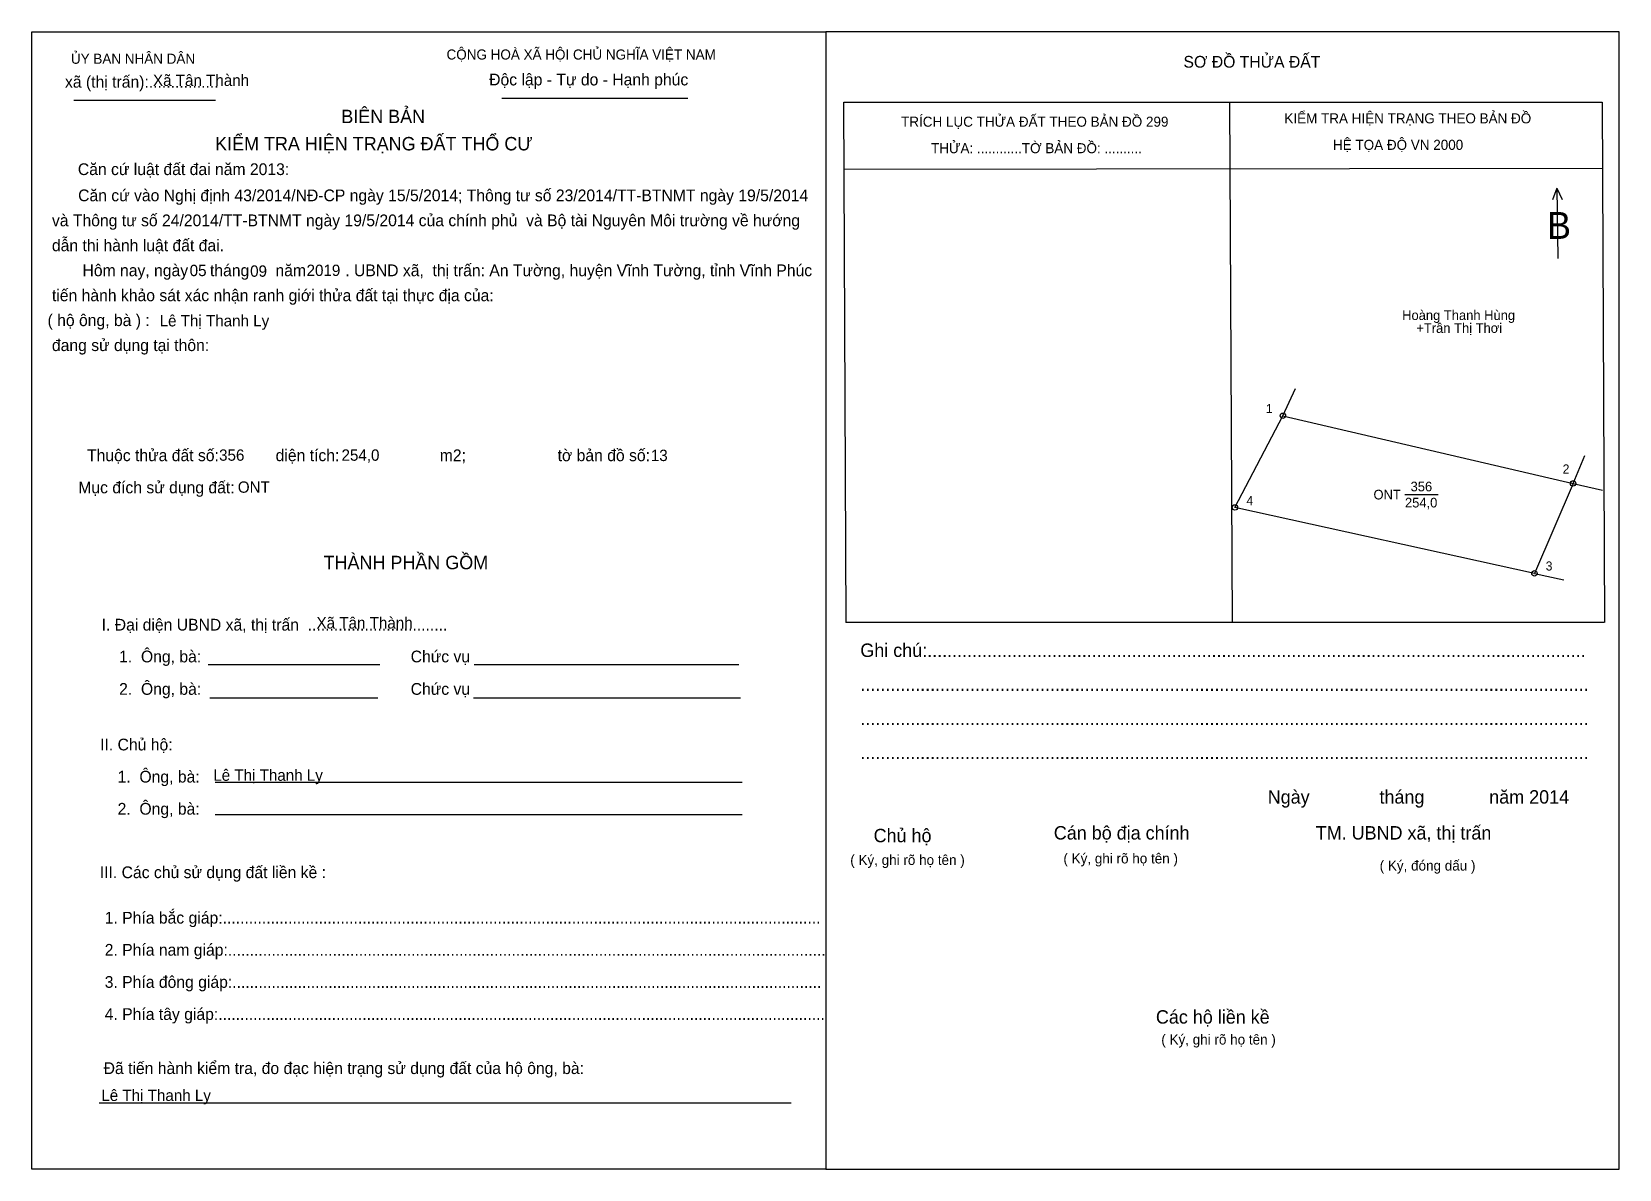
# Model space of a CAD drawing. Extents: x 540482 to 540629, y 1835196 to 1835301.
import ezdxf

# ---------------------------------------------------------------- set-up
doc = ezdxf.new("R2010")
doc.units = 0
for name, color, linetype in [('bbhtNoiDung', 7, 'Continuous'), ('bbhtTemplate', 7, 'Continuous'), ('CanhThua', 7, 'Continuous'), ('MocDinhThua', 7, 'Continuous'), ('NhanDiaChinhThua', 7, 'Continuous'), ('NhanTuCan', 7, 'Continuous'), ('RauThua', 7, 'Continuous'), ('SoHieuDinhThua', 7, 'Continuous')]:
    doc.layers.add(name, color=color, linetype=linetype)

msp = doc.modelspace()

# ---------------------------------------------------------------- linework, layer by layer
at = {"layer": 'bbhtTemplate'}
for p, q in [((540486.27, 1835295.14), (540499.37, 1835295.14)), ((540525.86, 1835295.32), (540543.06, 1835295.32)), ((540593.14, 1835294.97), (540593.39, 1835246.84)), ((540557.49, 1835288.78), (540627.6, 1835288.85)), ((540623.41, 1835287), (540622.99, 1835285.92)), ((540623.41, 1835287), (540623.9, 1835285.95)), ((540623.41, 1835287), (540623.48, 1835280.5)), ((540498.71, 1835242.97), (540514.58, 1835242.97)), ((540523.28, 1835242.97), (540547.78, 1835242.97)), ((540498.85, 1835239.89), (540514.4, 1835239.89)), ((540523.24, 1835239.89), (540547.92, 1835239.89)), ((540499.34, 1835232.1), (540548.09, 1835232.1)), ((540499.34, 1835229.09), (540548.09, 1835229.09)), ((540488.61, 1835202.46), (540552.6, 1835202.46))]:
    msp.add_line(p, q, dxfattribs=at)
for points in [[(540482.39, 1835196.31), (540482.39, 1835301.47), (540555.81, 1835301.47), (540555.81, 1835196.31)], [(540629.17, 1835196.31), (540629.17, 1835301.47), (540555.81, 1835301.47), (540555.81, 1835196.31)]]:
    msp.add_lwpolyline(points, close=True, dxfattribs=at)
for points in [[(540557.7, 1835246.84), (540557.49, 1835294.97), (540627.6, 1835294.97), (540627.81, 1835246.84)], [(540627.77, 1835246.84), (540557.67, 1835246.84)]]:
    msp.add_lwpolyline(points, dxfattribs=at)
at = {"layer": 'CanhThua'}
for p, q in [((540593.64, 1835257.49), (540598.07, 1835265.97)), ((540598.07, 1835265.97), (540624.91, 1835259.71)), ((540624.91, 1835259.71), (540621.33, 1835251.4)), ((540621.33, 1835251.4), (540593.64, 1835257.49))]:
    msp.add_line(p, q, dxfattribs=at)
at = {"layer": 'MocDinhThua'}
for centre in [(540598.07, 1835265.97), (540624.91, 1835259.71), (540593.64, 1835257.49), (540621.33, 1835251.4)]:
    msp.add_circle(centre, 0.25, dxfattribs=at)
at = {"layer": 'NhanDiaChinhThua'}
msp.add_line((540609.36, 1835258.68), (540612.43, 1835258.68), dxfattribs=at)
at = {"layer": 'RauThua'}
for p, q in [((540598.07, 1835265.97), (540599.24, 1835268.5)), ((540624.91, 1835259.71), (540626, 1835262.28)), ((540624.91, 1835259.71), (540627.63, 1835259.09)), ((540621.33, 1835251.4), (540624.06, 1835250.8))]:
    msp.add_line(p, q, dxfattribs=at)

# ---------------------------------------------------------------- texts
at = {"layer": 'bbhtNoiDung'}
for s, height, p in [('Xã Tân Thành', 1.0485, (540493.6, 1835296.46)), ('05', 1.048, (540496.99, 1835278.88)), ('09', 1.048, (540502.58, 1835278.82)), ('2019', 1.048, (540507.8, 1835278.89)), ('Lê Thị Thanh Ly', 1.0485, (540494.21, 1835274.23)), ('356', 1.048, (540499.71, 1835261.81)), ('254,0', 1.048, (540511.03, 1835261.81)), ('13', 1.048, (540539.63, 1835261.78)), ('ONT', 1.048, (540501.44, 1835258.85)), ('Xã Tân Thành', 1.0485, (540508.72, 1835246.3)), ('Lê Thị Thanh Ly', 1.0485, (540499.17, 1835232.22)), ('Lê Thị Thanh Ly', 1.0485, (540488.82, 1835202.62))]:
    msp.add_text(s, height=height, dxfattribs=at).set_placement(p)
at = {"layer": 'bbhtTemplate'}
for s, height, p in [('CỘNG HOÀ XÃ HỘI CHỦ NGHĨA VIỆT NAM', 0.931, (540520.74, 1835298.9)), ('ỦY BAN NHÂN DÂN', 0.931, (540486.01, 1835298.51)), ('SƠ ĐỒ THỬA ĐẤT', 1.0862, (540588.88, 1835298.15)), ('xã (thị trấn):................', 1.0862, (540485.46, 1835296.3)), ('Độc lập - Tự do - Hạnh phúc', 1.0862, (540524.68, 1835296.51)), ('BIÊN BẢN', 1.241, (540511.01, 1835293.02)), ('KIỂM TRA HIỆN TRẠNG THEO BẢN ĐỒ', 0.931, (540598.21, 1835293)), ('TRÍCH LỤC THỬA ĐẤT THEO BẢN ĐỒ 299', 0.931, (540562.77, 1835292.69)), ('KIỂM TRA HIỆN TRẠNG ĐẤT THỔ CƯ', 1.2414, (540499.34, 1835290.5)), ('        THỬA: ............TỜ BẢN ĐỒ: ..........', 0.931, (540562.77, 1835290.24)), ('             HỆ TỌA ĐỘ VN 2000', 0.931, (540598.21, 1835290.55)), ('Căn cứ luật đất đai năm 2013:', 1.0862, (540486.65, 1835288.22)), ('       Căn cứ vào Nghị định 43/2014/NĐ-CP ngày 15/5/2014; Thông tư số 23/2014/TT-BTNMT ngày 19/5/2014', 1.08615, (540483.85, 1835285.8)), (' và Thông tư số 24/2014/TT-BTNMT ngày 19/5/2014 của chính phủ  và Bộ tài Nguyên Môi trường về hướng', 1.0862, (540483.85, 1835283.49)), ('B', 2.48, (540622.5, 1835282.32)), (' dẫn thi hành luật đất đai.', 1.0862, (540483.85, 1835281.18)), ('        Hôm nay, ngày     tháng      năm         . UBND xã,  thị trấn: An Tường, huyện Vĩnh Tường, tỉnh Vĩnh Phúc', 1.08615, (540483.85, 1835278.87)), (' tiến hành khảo sát xác nhận ranh giới thửa đất tại thực địa của:', 1.0862, (540483.85, 1835276.56)), ('( hộ ông, bà ) :', 1.0862, (540483.85, 1835274.26)), (' đang sử dụng tại thôn:', 1.0862, (540483.85, 1835271.95)), ('  Thuộc thửa đất số:             diện tích:                       m2;                     tờ bản đồ số:', 1.08615, (540486.69, 1835261.77)), ('Mục đích sử dụng đất:', 1.0862, (540486.69, 1835258.8)), ('THÀNH PHẦN GỒM', 1.2414, (540509.37, 1835251.78)), ('I. Đại diện UBND xã, thị trấn  ................................', 1.0862, (540488.85, 1835246.11)), ('    1.  Ông, bà:                                                Chức vụ', 1.0862, (540488.85, 1835243.17)), ('Ghi chú:....................................................................................................................................', 1.24145, (540559, 1835243.67)), ('    2.  Ông, bà:                                                Chức vụ', 1.0862, (540488.85, 1835240.17)), ('..................................................................................................................................................', 1.24145, (540559, 1835240.53)), ('..................................................................................................................................................', 1.24145, (540559, 1835237.38)), ('II. Chủ hộ:', 1.0862, (540488.71, 1835235.03)), ('..................................................................................................................................................', 1.24145, (540559, 1835234.24)), ('    1.  Ông, bà:', 1.0862, (540488.71, 1835232.06)), ('Ngày              tháng             năm 2014', 1.2414, (540596.67, 1835230.11)), ('    2.  Ông, bà:', 1.0862, (540488.71, 1835229.09)), ('Cán bộ địa chính', 1.2414, (540576.89, 1835226.79)), ('TM. UBND xã, thị trấn', 1.2414, (540601.11, 1835226.79)), ('Chủ hộ', 1.241, (540560.23, 1835226.54)), ('( Ký, ghi rõ họ tên )', 0.931, (540558.07, 1835224.44)), ('( Ký, ghi rõ họ tên )', 0.931, (540577.78, 1835224.58)), ('III. Các chủ sử dụng đất liền kề :', 1.0862, (540488.68, 1835223.22)), ('( Ký, đóng dấu )', 0.931, (540607.02, 1835223.92)), ('    1. Phía bắc giáp:.........................................................................................................................................', 1.08615, (540487.52, 1835219.02)), ('    2. Phía nam giáp:.........................................................................................................................................', 1.08615, (540487.52, 1835216.05)), ('    3. Phía đông giáp:.......................................................................................................................................', 1.08615, (540487.52, 1835213.08)), ('    4. Phía tây giáp:...........................................................................................................................................', 1.08615, (540487.52, 1835210.11)), ('Các hộ liền kề', 1.2414, (540586.33, 1835209.77)), ('( Ký, ghi rõ họ tên )', 0.931, (540586.83, 1835207.84)), ('    Đã tiến hành kiểm tra, đo đạc hiện trạng sử dụng đất của hộ ông, bà:', 1.0862, (540487.42, 1835205.11))]:
    msp.add_text(s, height=height, dxfattribs=at).set_placement(p)
at = {"layer": 'NhanDiaChinhThua'}
for s, p in [('ONT', (540606.45, 1835258.23)), ('356', (540609.88, 1835258.98)), ('254,0', (540609.36, 1835257.49))]:
    msp.add_text(s, height=0.894, dxfattribs=at).set_placement(p)
at = {"layer": 'NhanTuCan'}
for s, p in [('Hoàng Thanh Hùng', (540609.1, 1835274.82)), ('+Trần Thị Thơi', (540610.41, 1835273.63))]:
    msp.add_text(s, height=0.8944, dxfattribs=at).set_placement(p)
at = {"layer": 'SoHieuDinhThua'}
for s, p in [('1', (540596.5, 1835266.21)), ('2', (540623.94, 1835260.63)), ('4', (540594.7, 1835257.7)), ('3', (540622.37, 1835251.66))]:
    msp.add_text(s, height=0.838, dxfattribs=at).set_placement(p)

doc.saveas('drawing.dxf')
